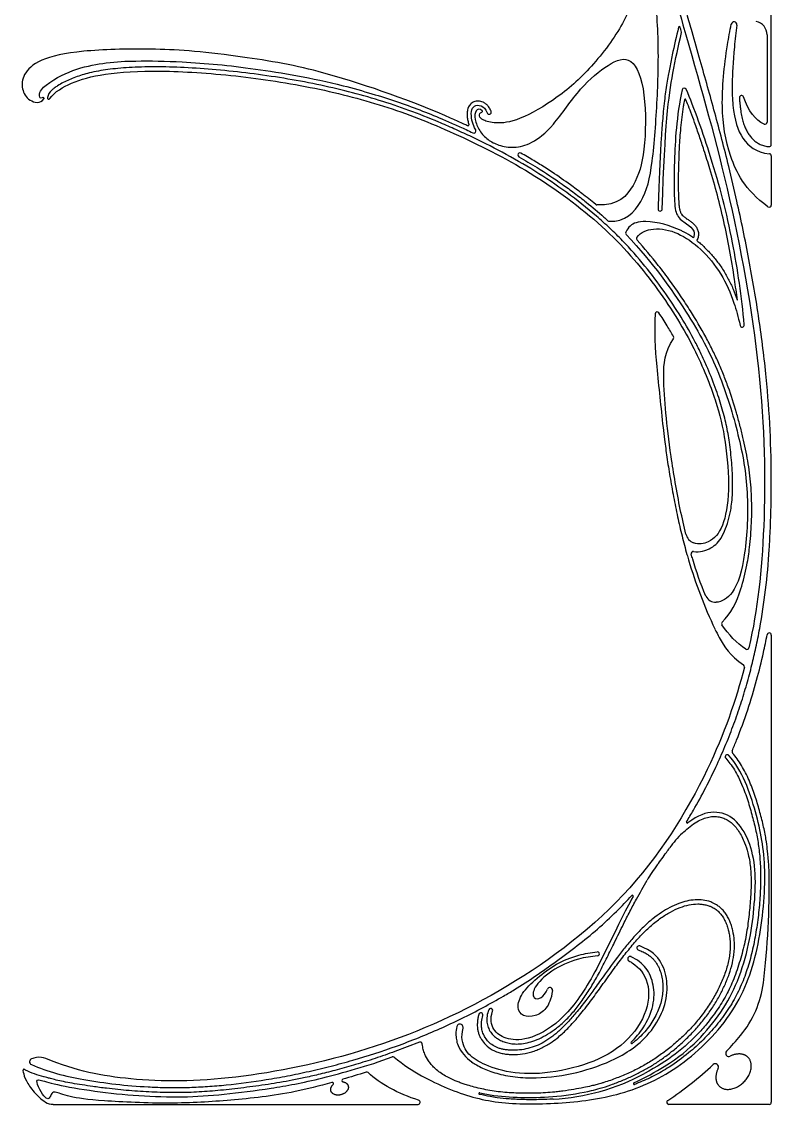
# Model space of a CAD drawing. Header units: millimetres. Extents: x -100 to 100, y -104 to 91.
# Drawn here: x -30.48 to -7.51, y 33.56 to 66.72 of the extents above; entities that cross this region are included whole.
import ezdxf

# ---------------------------------------------------------------- set-up
doc = ezdxf.new("R2010")
doc.units = ezdxf.units.MM
doc.header["$MEASUREMENT"] = 0
doc.layers.add('Layer 03', color=5, linetype='Continuous')

msp = doc.modelspace()

# ---------------------------------------------------------------- linework, layer by layer
at = {"layer": 'Layer 03'}
for p, q in [((-7.51, 62.959), (-7.51, 72.735)), ((-7.638, 66.317), (-7.638, 63.644)), ((-10.174, 64.329), (-10.197, 64.191)), ((-10.073, 64.204), (-10.124, 64.334)), ((-7.51, 62.613), (-7.51, 61.105)), ((-7.51, 47.933), (-7.51, 33.622)), ((-18.291, 35.463), (-19.043, 35.178)), ((-29.518, 33.557), (-18.334, 33.557)), ((-7.574, 33.557), (-10.65, 33.557))]:
    msp.add_line(p, q, dxfattribs=at)
for centre, radius, start, end in [((-8.651, 66.632), 0.0863, 352.3858, 168.7016), ((-8.061, 66.317), 0.423, 360, 78.5355), ((-10.327, 66.548), 0.0258, 15.8394, 166.2515), ((-10.284, 66.397), 0.0258, 346.4949, 15.8604), ((8.441, 64.347), 17.158, 172.3865, 174.6403), ((-29.161, 36.596), 29.636, 66.8555, 74.8055), ((-10.178, 64.626), 0.0645, 23.6547, 167.4802), ((-29.815, 64.372), 0.0258, 321.6798, 115.7744), ((-29.649, 64.392), 0.0409, 167.1739, 323.8272), ((-29.281, 64.308), 0.419, 132.0301, 167.1739), ((-10.148, 64.324), 0.0258, 21.5232, 170.5563), ((-8.422, 64.397), 0.0645, 19.2343, 183.3412), ((-16.382, 63.977), 0.0258, 278.0975, 48.1181), ((-16.155, 63.951), 0.0645, 200.3909, 20.3909), ((-16.802, 63.558), 0.0258, 245.1223, 17.679), ((-16.623, 63.375), 0.0645, 244.5844, 29.1811), ((-7.703, 63.644), 0.0645, 245.0087, 0), ((-15.214, 62.643), 0.0645, 60.3261, 240.3274), ((-7.574, 62.959), 0.0645, 263.1431, 360), ((-7.574, 62.613), 0.0645, 0, 84.7129), ((-12.85, 61.175), 0.0645, 230.3167, 267.4722), ((-7.574, 61.105), 0.0645, 233.855, 0), ((-10.915, 60.987), 0.0645, 178.1784, 358.1784), ((-12.471, 60.674), 0.0645, 227.6346, 266.9072), ((-11.5, 57.779), 2.825, 64.2863, 87.1126), ((-11.91, 60.251), 0.0645, 156.6111, 222.8579), ((-11.575, 60.075), 0.0645, 146.0808, 221.784), ((-11.007, 57.768), 0.0645, 33.5002, 177.1206), ((-8.405, 57.433), 0.0645, 191.651, 4.9629), ((-10.562, 57.05), 0.0645, 325.6331, 29.8998), ((141.706, 71.114), 153.457, 185.5939, 186.29382), ((-11.398, 52.183), 2.676, 333.0175, 347.2798), ((-9.759, 51.114), 0.378, 193.9064, 249.0897), ((-9.901, 50.43), 0.0645, 81.1691, 195.9728), ((3.959, 54.375), 14.604, 196.4735, 205.3607), ((-15.829, 51.582), 7.72, 343.1521, 348.7384), ((-9.215, 49.262), 0.325, 204.2577, 272.0846), ((-8.968, 48.285), 0.0645, 135.176, 214.7617), ((-7.574, 47.933), 0.0645, 360, 169.1434), ((-8.257, 47.557), 0.0645, 237.19, 347.6008), ((-8.397, 46.965), 0.0645, 345.694, 55.6626), ((-8.858, 44.204), 0.0645, 42.1253, 222.1247), ((-8.649, 44.357), 0.0645, 157.1206, 221.4492), ((-10.085, 42.199), 0.0258, 148.6473, 307.6283), ((-8.292, 39.791), 2.843, 133.1184, 145.2147), ((-7.543, 38.255), 4.352, 142.7345, 150.1253), ((-11.766, 39.939), 0.0258, 331.4211, 137.6067), ((-12.836, 38.165), 0.0616, 273.7255, 95.0165), ((-11.565, 38.348), 0.0645, 69.8353, 249.8353), ((-11.838, 38.015), 0.0731, 65.3886, 242.6936), ((-10.877, 37.678), 3.149, 320.2925, 352.7152), ((-14.296, 37.059), 0.0792, 353.2964, 160.0794), ((-16.108, 36.434), 0.0645, 339.5166, 159.5166), ((-16.41, 36.296), 0.0645, 344.6889, 164.6889), ((-17.052, 35.919), 0.0986, 346.0856, 167.4802), ((-18.269, 35.403), 0.0645, 6.0824, 110.7379), ((-15.992, 35.859), 1.221, 203.9273, 235.1187), ((-11.789, 35.444), 0.0258, 133.4228, 307.2045), ((-8.811, 35.118), 0.0971, 136.5764, 296.5293), ((-30.142, 34.863), 0.0957, 109.7012, 246.2138), ((-29.933, 34.492), 0.507, 67.2083, 99.8838), ((-19.107, 34.948), 0.0645, 51.1476, 110.1875), ((-14.878, 40.369), 6, 270, 294.2264), ((-28.899, 37.702), 3.418, 244.4501, 254.5909), ((-19.907, 34.481), 0.0645, 47.5155, 107.446), ((-14.545, 40.349), 6.641, 273.0244, 298.2749), ((-9.226, 34.704), 0.0976, 333.4707, 133.2373), ((-25.653, 51.306), 17.24, 260.2276, 266.8429), ((-20.961, 34.191), 0.0387, 312.3834, 105.7364), ((-20.628, 34.287), 0.0387, 106.4658, 259.8736), ((-11.712, 34.193), 0.0258, 114.1843, 290.4082), ((-16.448, 33.888), 0.0258, 77.3573, 256.4039), ((-29.518, 33.988), 0.43, 237.8489, 269.9999), ((-18.334, 33.622), 0.0645, 270, 73.0727), ((-10.65, 33.622), 0.0645, 123.5061, 270), ((-7.574, 33.622), 0.0645, 270, 0)]:
    msp.add_arc(centre, radius, start, end, dxfattribs=at)
for points, knots in [([(-12.475, 60.61), (-11.991, 60.584), (-11.402, 61.186), (-11.141, 62.285), (-10.99, 64.392), (-10.945, 66.235), (-11.116, 68.188), (-11.276, 68.845), (-11.495, 68.845), (-11.598, 67.969), (-11.906, 66.798), (-12.944, 65.363), (-14.039, 64.372), (-15.298, 63.654), (-15.984, 63.593), (-16.37, 63.707), (-16.466, 63.814), (-16.453, 63.941), (-16.378, 63.951)], [865.902495, 865.902495, 865.902495, 865.902495, 870.118887, 874.402447, 878.686007, 882.969568, 887.253128, 891.536688, 895.820248, 900.103809, 904.387369, 908.670929, 912.95449, 917.23805, 921.52161, 925.805171, 930.088731, 933.637416, 933.637416, 933.637416, 933.637416]), ([(-10.602, 68.004), (-10.473, 67.542), (-9.86, 65.361), (-8.815, 61.805), (-7.731, 55.928), (-7.665, 51.041), (-7.933, 48.731), (-8.194, 47.543)], [10218.896807, 10218.896807, 10218.896807, 10218.896807, 10222.21923, 10234.656303, 10247.093376, 10259.530448, 10271.933503, 10271.933503, 10271.933503, 10271.933503]), ([(-10.107, 42.212), (-10.036, 42.329), (-9.697, 42.901), (-9.288, 43.694), (-8.896, 44.589), (-8.655, 45.207), (-8.443, 45.818), (-8.26, 46.421), (-8.107, 46.997), (-7.975, 47.566), (-7.822, 48.328), (-7.672, 49.329), (-7.581, 50.359), (-7.537, 51.207), (-7.515, 51.883), (-7.497, 53.424), (-7.574, 55.048), (-7.762, 56.72), (-7.885, 57.618), (-8.03, 58.527), (-8.193, 59.436), (-8.371, 60.337), (-8.576, 61.289), (-8.858, 62.486), (-9.233, 63.92), (-9.619, 65.29), (-9.907, 66.299), (-10.125, 67.068), (-10.259, 67.543), (-10.341, 67.837)], [10114.812229, 10114.812229, 10114.812229, 10114.812229, 10116.399305, 10122.547362, 10125.178626, 10127.757386, 10130.261652, 10132.701389, 10135.085887, 10137.186182, 10139.495605, 10144.12817, 10148.955685, 10151.51087, 10153.999132, 10156.831775, 10169.434275, 10172.876046, 10176.402802, 10179.979974, 10183.572542, 10187.145103, 10190.661977, 10194.899128, 10201.448481, 10207.900654, 10211.452949, 10213.644912, 10217.196592, 10217.196592, 10217.196592, 10217.196592]), ([(-10.352, 66.555), (-10.421, 66.269), (-10.52, 65.842), (-10.619, 65.349), (-10.672, 65.061), (-10.727, 64.741), (-10.778, 64.374), (-10.828, 63.893), (-10.866, 63.434), (-10.9, 62.899), (-10.928, 62.342), (-10.956, 61.696), (-10.972, 61.235), (-10.979, 60.989)], [186.409823, 186.409823, 186.409823, 186.409823, 189.782111, 191.517211, 192.260374, 193.186148, 195.300532, 196.572798, 198.812538, 200.656863, 202.808471, 205.310844, 208.17753, 208.17753, 208.17753, 208.17753]), ([(-10.851, 60.985), (-10.767, 63.607), (-10.6, 64.871), (-10.355, 65.989), (-10.258, 66.391)], [208.962928, 208.962928, 208.962928, 208.962928, 216.113646, 220.3137, 220.3137, 220.3137, 220.3137]), ([(-7.612, 61.053), (-8.333, 61.58), (-8.845, 62.664), (-9.08, 64.038), (-8.939, 65.579), (-8.777, 66.438), (-8.735, 66.648)], [317.104512, 317.104512, 317.104512, 317.104512, 323.940755, 331.091473, 338.242191, 340.57967, 340.57967, 340.57967, 340.57967]), ([(-21.393, 65.196), (-22.174, 65.408), (-24.512, 65.786), (-26.536, 65.919), (-28.734, 65.85), (-29.999, 65.576), (-30.459, 65.097), (-30.49, 64.659), (-30.282, 64.281), (-29.913, 64.206), (-29.795, 64.356)], [805.507325, 805.507325, 805.507325, 805.507325, 809.314561, 815.103336, 820.892111, 826.680886, 832.469661, 838.258436, 844.047211, 849.580798, 849.580798, 849.580798, 849.580798]), ([(-8.641, 65.95), (-8.731, 64.997), (-8.704, 63.905), (-8.46, 63.129), (-7.986, 62.716), (-7.568, 62.678)], [292.454323, 292.454323, 292.454323, 292.454323, 297.414791, 304.020234, 310.336673, 310.336673, 310.336673, 310.336673]), ([(-29.826, 64.396), (-29.916, 64.352), (-29.975, 64.567), (-29.26, 65.219), (-27.995, 65.481), (-26.899, 65.533), (-25.308, 65.499), (-23.434, 65.319), (-21.288, 64.955), (-19.721, 64.514), (-18.994, 64.283), (-18.289, 64.028), (-17.705, 63.791), (-17.234, 63.586), (-16.916, 63.442), (-16.721, 63.35), (-16.651, 63.316)], [849.849743, 849.849743, 849.849743, 849.849743, 850.252476, 851.562259, 858.637012, 863.034086, 869.323594, 878.681419, 888.003169, 890.971, 893.915832, 896.873885, 899.692243, 901.244516, 902.843448, 903.751324, 903.751324, 903.751324, 903.751324]), ([(-16.365, 63.996), (-16.45, 64.072), (-16.591, 64.011), (-16.605, 63.74), (-16.467, 63.372), (-16.194, 63.093), (-15.882, 62.934), (-15.401, 62.837), (-14.857, 62.976), (-14.23, 63.45), (-13.351, 64.752), (-12.488, 65.45), (-11.771, 65.744), (-11.333, 64.615), (-11.37, 62.654), (-11.662, 61.709), (-12.19, 61.081), (-12.853, 61.11)], [933.864345, 933.864345, 933.864345, 933.864345, 936.721514, 940.033232, 943.34495, 946.656668, 949.968387, 953.280105, 956.591823, 959.903541, 963.215259, 966.526977, 969.838695, 973.150414, 976.462132, 979.77385, 983.049856, 983.049856, 983.049856, 983.049856]), ([(-29.616, 64.368), (-29.459, 64.582), (-28.962, 64.869), (-28.037, 65.145), (-26.328, 65.252), (-23.937, 65.098), (-21.45, 64.715), (-19.238, 64.136), (-17.148, 63.305), (-14.723, 62.069), (-12.463, 60.362), (-10.932, 58.526), (-9.8, 56.677), (-9.175, 55.055), (-8.899, 53.925), (-8.77, 52.296), (-8.974, 51.198), (-9.348, 50.772), (-9.736, 50.7), (-9.894, 50.761)], [10579.19603, 10579.19603, 10579.19603, 10579.19603, 10585.696988, 10592.606165, 10599.515343, 10606.42452, 10613.333698, 10620.242875, 10627.152053, 10634.06123, 10640.970407, 10647.879585, 10654.788762, 10661.69794, 10668.607117, 10675.516295, 10682.425472, 10689.33465, 10694.175366, 10694.175366, 10694.175366, 10694.175366]), ([(-8.787, 51.594), (-8.775, 51.648), (-8.748, 51.786), (-8.717, 52.016), (-8.697, 52.291), (-8.692, 52.587), (-8.701, 52.897), (-8.721, 53.214), (-8.752, 53.529), (-8.789, 53.826), (-8.834, 54.109), (-8.888, 54.379), (-8.953, 54.652), (-9.031, 54.929), (-9.123, 55.218), (-9.269, 55.641), (-9.446, 56.086), (-9.657, 56.549), (-9.908, 57.051), (-10.277, 57.695), (-10.792, 58.472), (-11.383, 59.259), (-11.947, 59.899), (-12.453, 60.4), (-13.014, 60.904), (-13.774, 61.503), (-14.742, 62.154), (-15.741, 62.725), (-16.575, 63.143), (-17.226, 63.442), (-17.843, 63.711), (-18.604, 64.012), (-19.525, 64.323), (-20.467, 64.587), (-21.443, 64.811), (-22.452, 64.996), (-23.48, 65.144), (-24.499, 65.253), (-25.472, 65.321), (-26.239, 65.343), (-26.8, 65.335), (-27.176, 65.319), (-27.52, 65.294), (-27.928, 65.248), (-28.296, 65.184), (-28.623, 65.095), (-28.829, 65.025), (-29.021, 64.948), (-29.205, 64.862), (-29.357, 64.775), (-29.475, 64.693), (-29.535, 64.643), (-29.561, 64.619)], [10467.991157, 10467.991157, 10467.991157, 10467.991157, 10468.638609, 10469.621435, 10470.690924, 10471.845238, 10473.060913, 10474.304653, 10475.541864, 10476.737251, 10477.784037, 10478.870096, 10479.945753, 10481.047652, 10482.21214, 10483.469217, 10486.258783, 10487.780339, 10489.379964, 10492.784012, 10496.411371, 10500.215715, 10504.224212, 10506.324428, 10508.4965, 10512.994421, 10517.566687, 10522.06091, 10526.365724, 10528.413812, 10530.389536, 10534.194464, 10537.925597, 10541.695717, 10545.565265, 10549.566083, 10553.62677, 10557.644152, 10561.481333, 10564.977587, 10566.555619, 10568.014147, 10569.351953, 10570.567924, 10572.789506, 10573.683002, 10574.51719, 10575.312488, 10576.093694, 10576.867949, 10577.352846, 10577.766741, 10577.766741, 10577.766741, 10577.766741]), ([(-10.241, 64.64), (-10.418, 63.842), (-10.503, 62.167), (-10.485, 61.226), (-10.439, 60.747), (-10.094, 60.536), (-9.864, 60.347), (-9.864, 60.175), (-9.898, 60.099)], [10376.238444, 10376.238444, 10376.238444, 10376.238444, 10379.368522, 10382.740776, 10386.11303, 10389.485284, 10392.857538, 10395.164758, 10395.164758, 10395.164758, 10395.164758]), ([(-8.341, 57.439), (-8.413, 58.276), (-8.698, 60.207), (-9.262, 62.342), (-9.873, 64.091), (-10.119, 64.652)], [10347.085253, 10347.085253, 10347.085253, 10347.085253, 10356.136656, 10366.870875, 10375.610886, 10375.610886, 10375.610886, 10375.610886]), ([(-8.487, 64.394), (-8.484, 64.348), (-8.478, 64.269), (-8.467, 64.153), (-8.451, 64.017), (-8.426, 63.856), (-8.387, 63.685), (-8.34, 63.539), (-8.283, 63.41), (-8.227, 63.314), (-8.179, 63.243), (-8.128, 63.177), (-8.059, 63.101), (-7.962, 63.024), (-7.847, 62.96), (-7.718, 62.917), (-7.627, 62.9), (-7.582, 62.895)], [1202.645773, 1202.645773, 1202.645773, 1202.645773, 1203.181075, 1203.563422, 1203.999977, 1204.779056, 1205.44997, 1206.037028, 1206.569842, 1207.081935, 1207.331592, 1207.573099, 1208.045659, 1208.516949, 1209.012948, 1209.569294, 1210.094143, 1210.094143, 1210.094143, 1210.094143]), ([(-16.095, 63.974), (-16.097, 63.98), (-16.114, 64.024), (-16.144, 64.082), (-16.19, 64.143), (-16.236, 64.192), (-16.287, 64.23), (-16.35, 64.262), (-16.411, 64.284), (-16.484, 64.295), (-16.577, 64.289), (-16.663, 64.255), (-16.731, 64.198), (-16.77, 64.147), (-16.8, 64.089), (-16.819, 64.028), (-16.829, 63.96), (-16.832, 63.892), (-16.828, 63.824), (-16.821, 63.758), (-16.807, 63.676), (-16.791, 63.612), (-16.778, 63.571), (-16.777, 63.566)], [910.792758, 910.792758, 910.792758, 910.792758, 910.870354, 911.340566, 911.55457, 911.756342, 912.123926, 912.28907, 912.574376, 912.868201, 913.151051, 913.651796, 913.914936, 914.176981, 914.400101, 914.661316, 914.926213, 915.190417, 915.453994, 915.71534, 915.96982, 916.419978, 916.475825, 916.475825, 916.475825, 916.475825]), ([(-16.567, 63.406), (-16.579, 63.429), (-16.632, 63.53), (-16.689, 63.697), (-16.718, 63.992), (-16.62, 64.159), (-16.42, 64.183), (-16.263, 64.055), (-16.216, 63.929)], [904.382246, 904.382246, 904.382246, 904.382246, 904.689031, 905.793624, 906.898216, 908.002808, 909.1074, 910.007347, 910.007347, 910.007347, 910.007347]), ([(-10.197, 64.191), (-10.2, 64.169), (-10.239, 63.929), (-10.293, 63.49), (-10.328, 62.981), (-10.344, 62.612), (-10.354, 62.31), (-10.361, 61.995), (-10.362, 61.681), (-10.358, 61.466), (-10.352, 61.324), (-10.346, 61.209), (-10.339, 61.099), (-10.325, 61.001), (-10.311, 60.941), (-10.298, 60.898), (-10.281, 60.862), (-10.255, 60.819), (-10.219, 60.78), (-10.166, 60.734), (-10.101, 60.686), (-10.018, 60.63), (-9.939, 60.571), (-9.879, 60.517), (-9.836, 60.469), (-9.804, 60.425), (-9.777, 60.376), (-9.756, 60.323), (-9.739, 60.245), (-9.742, 60.163), (-9.764, 60.083), (-9.781, 60.043), (-9.793, 60.019)], [286.627575, 286.627575, 286.627575, 286.627575, 286.891597, 289.450245, 291.781888, 292.823047, 293.752926, 295.298974, 296.491122, 297.413211, 297.801897, 298.151816, 298.747809, 299.091858, 299.293725, 299.46645, 299.616478, 299.756475, 300.05508, 300.224522, 300.581509, 300.989943, 301.387514, 301.726367, 301.93169, 302.141754, 302.35737, 302.579845, 302.808353, 303.279845, 303.52384, 303.77685, 303.77685, 303.77685, 303.77685]), ([(-8.55, 58.192), (-8.576, 58.406), (-8.647, 58.926), (-8.781, 59.73), (-8.956, 60.589), (-9.158, 61.411), (-9.367, 62.14), (-9.556, 62.741), (-9.712, 63.215), (-9.847, 63.601), (-9.967, 63.931), (-10.04, 64.121), (-10.073, 64.204)], [312.461441, 312.461441, 312.461441, 312.461441, 314.968168, 318.564113, 321.938583, 325.162452, 328.401383, 330.763082, 332.490749, 334.200732, 335.523577, 336.567581, 336.567581, 336.567581, 336.567581]), ([(-16.812, 63.535), (-16.85, 63.552), (-17.007, 63.624), (-17.24, 63.729), (-17.436, 63.814), (-17.512, 63.847)], [786.593929, 786.593929, 786.593929, 786.593929, 787.078383, 788.597492, 789.565147, 789.565147, 789.565147, 789.565147]), ([(-12.891, 61.125), (-13.035, 61.244), (-13.288, 61.446), (-13.73, 61.775), (-14.159, 62.072), (-14.598, 62.354), (-14.918, 62.547), (-15.113, 62.66), (-15.182, 62.699)], [983.211977, 983.211977, 983.211977, 983.211977, 985.274916, 986.992978, 989.633855, 991.369665, 993.07562, 993.999397, 993.999397, 993.999397, 993.999397]), ([(-15.246, 62.587), (-15.058, 62.48), (-14.605, 62.211), (-14.038, 61.836), (-13.54, 61.475), (-13.111, 61.143), (-12.771, 60.858), (-12.555, 60.664), (-12.515, 60.627)], [852.672693, 852.672693, 852.672693, 852.672693, 855.189389, 858.790355, 860.578373, 862.350897, 865.091449, 865.731136, 865.731136, 865.731136, 865.731136]), ([(-11.358, 60.601), (-11.468, 60.606), (-11.731, 60.574), (-11.901, 60.435), (-11.969, 60.277)], [10401.23394, 10401.23394, 10401.23394, 10401.23394, 10402.482096, 10404.537159, 10404.537159, 10404.537159, 10404.537159]), ([(-11.629, 60.111), (-11.514, 60.282), (-11.065, 60.439), (-10.372, 60.284), (-9.664, 59.795), (-9.017, 59.01), (-8.679, 58.223), (-8.522, 57.68), (-8.468, 57.42)], [10326.453045, 10326.453045, 10326.453045, 10326.453045, 10329.278968, 10332.938612, 10336.598256, 10340.2579, 10343.917545, 10346.329037, 10346.329037, 10346.329037, 10346.329037]), ([(-11.957, 60.207), (-11.106, 59.29), (-10.02, 57.765), (-9.072, 55.989), (-8.484, 54.019), (-8.184, 52.367), (-8.285, 50.308), (-8.602, 49.211), (-9.019, 48.945), (-9.203, 48.938)], [10404.826215, 10404.826215, 10404.826215, 10404.826215, 10412.098892, 10419.450219, 10426.801545, 10434.152872, 10441.504198, 10448.855524, 10453.997487, 10453.997487, 10453.997487, 10453.997487]), ([(-9.898, 60.099), (-9.906, 60.105), (-9.998, 60.17), (-10.122, 60.248), (-10.243, 60.309), (-10.274, 60.325)], [10395.164758, 10395.164758, 10395.164758, 10395.164758, 10395.289652, 10396.466859, 10396.870195, 10396.870195, 10396.870195, 10396.870195]), ([(-8.258, 50.074), (-8.24, 50.167), (-8.209, 50.347), (-8.17, 50.651), (-8.138, 50.99), (-8.115, 51.373), (-8.107, 51.764), (-8.112, 52.154), (-8.134, 52.535), (-8.173, 52.905), (-8.228, 53.268), (-8.297, 53.629), (-8.379, 53.994), (-8.472, 54.367), (-8.614, 54.883), (-8.78, 55.402), (-8.975, 55.919), (-9.138, 56.304), (-9.319, 56.687), (-9.593, 57.213), (-9.918, 57.759), (-10.286, 58.326), (-10.613, 58.792), (-11.05, 59.369), (-11.399, 59.781), (-11.623, 60.032)], [10283.935755, 10283.935755, 10283.935755, 10283.935755, 10285.030802, 10286.063981, 10287.496362, 10288.995631, 10290.52464, 10292.04648, 10293.526362, 10294.961071, 10296.374633, 10297.791211, 10299.234069, 10300.724998, 10302.266984, 10305.45072, 10307.066449, 10308.684078, 10310.317333, 10311.993336, 10315.581067, 10317.706815, 10319.852476, 10322.2008, 10326.122727, 10326.122727, 10326.122727, 10326.122727]), ([(-9.793, 60.019), (-9.752, 59.987), (-9.628, 59.883), (-9.428, 59.689), (-9.203, 59.429), (-9.032, 59.192), (-8.91, 58.994), (-8.798, 58.791), (-8.675, 58.53), (-8.591, 58.31), (-8.551, 58.197), (-8.55, 58.192)], [303.77685, 303.77685, 303.77685, 303.77685, 304.373984, 305.668744, 307.01179, 308.373523, 309.052122, 309.725202, 311.064146, 312.408917, 312.461441, 312.461441, 312.461441, 312.461441]), ([(-10.507, 57.082), (-10.57, 57.192), (-10.715, 57.436), (-10.867, 57.674), (-10.953, 57.803)], [9227.144478, 9227.144478, 9227.144478, 9227.144478, 9228.628501, 9230.434374, 9230.434374, 9230.434374, 9230.434374]), ([(-10.126, 51.023), (-10.187, 51.269), (-10.36, 52.038), (-10.606, 53.479), (-10.751, 54.753), (-10.83, 55.847), (-10.788, 56.606), (-10.509, 57.013)], [10695.58837, 10695.58837, 10695.58837, 10695.58837, 10698.39483, 10704.164712, 10709.934594, 10715.704476, 10721.184046, 10721.184046, 10721.184046, 10721.184046]), ([(-10.825, 54.291), (-10.812, 54.168), (-10.776, 53.864), (-10.708, 53.363), (-10.616, 52.779), (-10.508, 52.169), (-10.386, 51.563), (-10.25, 50.975), (-10.133, 50.535), (-10.062, 50.291), (-10.045, 50.233)], [9244.477703, 9244.477703, 9244.477703, 9244.477703, 9245.926899, 9248.029916, 9250.360321, 9252.807688, 9255.228615, 9257.55249, 9259.823325, 9260.517452, 9260.517452, 9260.517452, 9260.517452]), ([(-9.891, 50.494), (-9.708, 50.465), (-9.334, 50.57), (-9.102, 50.794), (-9.013, 50.969)], [10460.958382, 10460.958382, 10460.958382, 10460.958382, 10463.268823, 10465.408429, 10465.408429, 10465.408429, 10465.408429]), ([(-9.511, 49.129), (-9.682, 49.508), (-9.824, 49.934), (-9.948, 50.36), (-9.963, 50.412)], [10455.487221, 10455.487221, 10455.487221, 10455.487221, 10459.845905, 10460.457457, 10460.457457, 10460.457457, 10460.457457]), ([(-9.237, 48.119), (-9.195, 48.03), (-9.011, 47.671), (-8.784, 47.307), (-8.361, 47.018)], [9269.299604, 9269.299604, 9269.299604, 9269.299604, 9270.636012, 9274.830792, 9274.830792, 9274.830792, 9274.830792]), ([(-8.708, 44.382), (-8.662, 44.492), (-8.491, 44.909), (-8.229, 45.63), (-7.958, 46.527), (-7.769, 47.296), (-7.672, 47.762), (-7.637, 47.945)], [1056.211233, 1056.211233, 1056.211233, 1056.211233, 1057.608251, 1061.446583, 1065.128969, 1068.500497, 1070.662614, 1070.662614, 1070.662614, 1070.662614]), ([(-8.335, 46.949), (-8.592, 45.941), (-9.379, 43.665), (-11.803, 39.778), (-15.853, 36.833), (-19.865, 35.11), (-24.106, 34.249), (-27.105, 34.249), (-28.821, 34.576), (-29.736, 34.96)], [9275.136087, 9275.136087, 9275.136087, 9275.136087, 9285.550658, 9297.98773, 9310.424802, 9322.861874, 9335.298946, 9347.736017, 9358.948844, 9358.948844, 9358.948844, 9358.948844]), ([(-19.066, 34.999), (-18.505, 34.547), (-17.337, 33.959), (-15.946, 33.557), (-14.049, 33.557), (-12.099, 33.798), (-10.278, 34.627), (-8.538, 36.369), (-7.832, 38.401), (-7.628, 40.861), (-7.926, 42.432), (-8.393, 43.785), (-8.811, 44.247)], [9942.637551, 9942.637551, 9942.637551, 9942.637551, 9949.97239, 9957.844159, 9965.715927, 9973.587696, 9981.459464, 9989.331232, 9997.203001, 10005.074769, 10012.946537, 10020.654725, 10020.654725, 10020.654725, 10020.654725]), ([(-8.906, 44.161), (-8.861, 44.111), (-8.766, 43.994), (-8.637, 43.8), (-8.506, 43.561), (-8.357, 43.23), (-8.237, 42.886), (-8.141, 42.561), (-8.055, 42.249), (-7.964, 41.867), (-7.886, 41.4), (-7.842, 40.908), (-7.834, 40.375), (-7.86, 39.801), (-7.92, 39.204), (-8.014, 38.607), (-8.143, 38.028), (-8.316, 37.476), (-8.542, 36.949), (-8.831, 36.447), (-9.186, 35.974), (-9.591, 35.532), (-10.072, 35.096), (-10.578, 34.724), (-11.1, 34.424), (-11.462, 34.261), (-11.663, 34.183), (-11.703, 34.168)], [10021.440122, 10021.440122, 10021.440122, 10021.440122, 10022.22601, 10023.180657, 10024.158882, 10025.39097, 10027.398147, 10028.382931, 10029.33727, 10031.160486, 10032.955654, 10034.833398, 10036.900701, 10039.156775, 10041.512978, 10043.879222, 10046.176728, 10048.404445, 10050.604466, 10052.831097, 10055.131613, 10057.473719, 10059.795925, 10062.668538, 10064.765123, 10066.790808, 10067.280245, 10067.280245, 10067.280245, 10067.280245]), ([(-7.754, 37.278), (-7.616, 38.356), (-7.55, 39.791), (-7.587, 41.004), (-7.664, 41.663), (-7.755, 42.113), (-7.872, 42.564), (-8.009, 43.026), (-8.154, 43.412), (-8.296, 43.715), (-8.417, 43.935), (-8.55, 44.136), (-8.648, 44.259), (-8.697, 44.314)], [1154.761453, 1154.761453, 1154.761453, 1154.761453, 1199.490841, 1207.975232, 1209.760408, 1211.510765, 1213.308276, 1215.177866, 1217.118168, 1218.095001, 1219.068925, 1220.03701, 1220.896468, 1220.896468, 1220.896468, 1220.896468]), ([(-11.722, 34.216), (-11.374, 34.373), (-10.522, 34.852), (-9.743, 35.487), (-9.021, 36.386), (-8.526, 37.283), (-8.167, 38.495), (-8.029, 39.555), (-7.968, 40.654), (-8.13, 41.543), (-8.542, 42.286), (-9.157, 42.583), (-9.699, 42.449), (-10.029, 42.21), (-10.069, 42.178)], [10067.587814, 10067.587814, 10067.587814, 10067.587814, 10070.20752, 10074.579715, 10078.95191, 10083.324106, 10087.696301, 10092.068496, 10096.440692, 10100.812887, 10105.185082, 10109.557278, 10113.929473, 10114.534755, 10114.534755, 10114.534755, 10114.534755]), ([(-10.235, 41.867), (-10.175, 41.923), (-10.048, 42.035), (-9.853, 42.181), (-9.657, 42.289), (-9.475, 42.353), (-9.306, 42.38), (-9.148, 42.374), (-9, 42.34), (-8.862, 42.277), (-8.733, 42.188), (-8.614, 42.069), (-8.506, 41.924), (-8.409, 41.756), (-8.311, 41.537), (-8.21, 41.226), (-8.153, 40.892), (-8.13, 40.575), (-8.127, 40.319), (-8.135, 40.053), (-8.152, 39.782), (-8.176, 39.508), (-8.215, 39.14), (-8.271, 38.77), (-8.351, 38.394), (-8.45, 38.008), (-8.57, 37.629), (-8.713, 37.27), (-8.83, 37.02), (-8.959, 36.783), (-9.1, 36.553), (-9.255, 36.326), (-9.481, 36.025), (-9.795, 35.662), (-10.41, 35.091), (-11.012, 34.709), (-11.399, 34.501)], [9507.986649, 9507.986649, 9507.986649, 9507.986649, 9508.943766, 9509.953733, 9510.809802, 9511.543051, 9512.190986, 9512.792043, 9513.371568, 9513.949957, 9514.549189, 9515.19249, 9515.894309, 9516.648309, 9517.441956, 9518.68916, 9520.439205, 9521.376856, 9522.375005, 9523.415385, 9524.473345, 9525.539421, 9526.609085, 9528.773642, 9529.899875, 9531.072811, 9533.409066, 9534.513286, 9535.575282, 9536.612262, 9537.6508, 9538.714791, 9539.806563, 9542.028594, 9546.703741, 9551.011501, 9551.011501, 9551.011501, 9551.011501]), ([(-11.006, 40.891), (-10.91, 41.018), (-10.782, 41.192), (-10.658, 41.368), (-10.627, 41.413)], [9503.155062, 9503.155062, 9503.155062, 9503.155062, 9505.014819, 9505.659631, 9505.659631, 9505.659631, 9505.659631]), ([(-16.168, 36.457), (-16.192, 36.392), (-16.227, 36.266), (-16.231, 36.08), (-16.191, 35.912), (-16.116, 35.771), (-16.017, 35.655), (-15.902, 35.565), (-15.77, 35.496), (-15.62, 35.444), (-15.451, 35.41), (-15.258, 35.401), (-15.042, 35.426), (-14.806, 35.491), (-14.552, 35.598), (-14.287, 35.748), (-14.062, 35.912), (-13.835, 36.109), (-13.61, 36.342), (-13.356, 36.659), (-13.116, 37.01), (-12.925, 37.33), (-12.734, 37.678), (-12.539, 38.059), (-12.297, 38.554), (-12.068, 39.025), (-11.845, 39.463), (-11.606, 39.913), (-11.427, 40.231), (-11.317, 40.423)], [9468.745994, 9468.745994, 9468.745994, 9468.745994, 9469.548176, 9470.254831, 9470.893314, 9471.539892, 9472.099796, 9472.657998, 9473.229545, 9473.830967, 9474.494239, 9475.234256, 9476.066049, 9477.011214, 9478.078291, 9479.262178, 9480.556864, 9481.305596, 9482.756081, 9484.320186, 9486.02606, 9487.69243, 9488.653622, 9490.648467, 9492.676634, 9495.05678, 9496.73537, 9498.399401, 9500.978575, 9500.978575, 9500.978575, 9500.978575]), ([(-26.603, 34.092), (-26.524, 34.088), (-26.276, 34.076), (-25.853, 34.068), (-25.326, 34.075), (-24.777, 34.102), (-23.993, 34.168), (-23.176, 34.277), (-22.331, 34.428), (-21.669, 34.566), (-20.999, 34.725), (-20.1, 34.969), (-19.206, 35.257), (-18.32, 35.595), (-17.656, 35.876), (-16.994, 36.185), (-16.344, 36.518), (-15.807, 36.818), (-15.042, 37.273), (-14.088, 37.934), (-13.023, 38.742), (-12.276, 39.437), (-11.936, 39.79), (-11.785, 39.956)], [9375.736338, 9375.736338, 9375.736338, 9375.736338, 9376.653422, 9378.618156, 9380.656533, 9382.782515, 9385.010308, 9389.811087, 9392.363951, 9394.992736, 9397.678085, 9400.368006, 9405.827685, 9408.595311, 9411.388937, 9414.218304, 9417.093434, 9419.881829, 9421.369523, 9427.444444, 9433.606702, 9436.685933, 9439.302404, 9439.302404, 9439.302404, 9439.302404]), ([(-16.443, 33.913), (-16.302, 33.882), (-15.833, 33.793), (-15.064, 33.758), (-14.069, 33.781), (-13.149, 33.94), (-12.768, 34.042), (-12.422, 34.153), (-12.083, 34.285), (-11.753, 34.428), (-11.439, 34.586), (-11.138, 34.76), (-10.846, 34.955), (-10.558, 35.172), (-10.274, 35.411), (-9.998, 35.674), (-9.735, 35.957), (-9.493, 36.258), (-9.275, 36.575), (-9.089, 36.892), (-8.929, 37.217), (-8.796, 37.544), (-8.697, 37.885), (-8.649, 38.171), (-8.637, 38.397), (-8.643, 38.617), (-8.674, 38.83), (-8.73, 39.033), (-8.782, 39.173), (-8.846, 39.303), (-8.922, 39.422), (-9.009, 39.526), (-9.106, 39.615), (-9.223, 39.695), (-9.387, 39.772), (-9.601, 39.823), (-9.849, 39.829), (-10.101, 39.791), (-10.361, 39.711), (-10.624, 39.591), (-10.887, 39.433), (-11.147, 39.243), (-11.406, 39.016), (-11.662, 38.754), (-11.916, 38.461), (-12.255, 38.033), (-12.594, 37.564), (-12.934, 37.089), (-13.208, 36.717), (-13.47, 36.382), (-13.734, 36.08), (-13.942, 35.87), (-14.109, 35.723), (-14.268, 35.597), (-14.467, 35.465), (-14.714, 35.344), (-14.965, 35.263), (-15.22, 35.219), (-15.431, 35.21), (-15.595, 35.221), (-15.709, 35.238), (-15.815, 35.263), (-15.94, 35.307), (-16.075, 35.381), (-16.204, 35.498), (-16.283, 35.61), (-16.33, 35.704), (-16.358, 35.776), (-16.377, 35.849), (-16.392, 35.954), (-16.389, 36.1), (-16.365, 36.217), (-16.348, 36.279)], [9571.478578, 9571.478578, 9571.478578, 9571.478578, 9573.067702, 9576.581692, 9580.155369, 9584.062219, 9585.451955, 9586.869054, 9588.290156, 9589.691901, 9591.04731, 9592.382605, 9593.736071, 9595.127667, 9596.572467, 9598.054807, 9599.556428, 9601.059989, 9602.551243, 9604.022045, 9605.340642, 9606.753481, 9608.129111, 9609.462192, 9610.114414, 9610.762181, 9612.016684, 9612.618558, 9613.200823, 9613.762417, 9614.299879, 9614.836165, 9615.336684, 9615.823395, 9616.489673, 9617.427394, 9618.375081, 9619.353899, 9620.38073, 9621.541741, 9622.704043, 9623.947244, 9625.279133, 9626.704674, 9628.214243, 9629.781534, 9633.058368, 9634.945566, 9636.566836, 9638.433645, 9639.887089, 9641.236511, 9641.868157, 9642.469937, 9643.597005, 9644.645871, 9645.655095, 9646.659651, 9647.642557, 9648.112904, 9648.562288, 9648.985866, 9649.379703, 9650.099241, 9650.762093, 9651.38876, 9651.690853, 9651.986704, 9652.278904, 9652.575739, 9653.216448, 9653.962659, 9653.962659, 9653.962659, 9653.962659]), ([(-11.743, 39.926), (-11.867, 39.698), (-12.273, 38.929), (-13.025, 37.287), (-13.974, 36.027), (-15.021, 35.482), (-15.682, 35.556), (-16.058, 35.818), (-16.137, 36.172), (-16.048, 36.412)], [9439.592453, 9439.592453, 9439.592453, 9439.592453, 9441.727423, 9446.099618, 9450.471814, 9454.844009, 9459.216205, 9463.588401, 9467.960595, 9467.960595, 9467.960595, 9467.960595]), ([(-16.472, 36.313), (-16.483, 36.273), (-16.501, 36.194), (-16.517, 36.076), (-16.52, 35.973), (-16.512, 35.874), (-16.494, 35.78), (-16.461, 35.68), (-16.402, 35.555), (-16.298, 35.405), (-16.154, 35.28), (-16.022, 35.205), (-15.913, 35.159), (-15.793, 35.123), (-15.65, 35.097), (-15.455, 35.08), (-15.198, 35.089), (-14.942, 35.137), (-14.735, 35.203), (-14.527, 35.288), (-14.302, 35.414), (-14.086, 35.573), (-13.873, 35.756), (-13.627, 36.003), (-13.324, 36.356), (-13.012, 36.762), (-12.686, 37.213), (-12.375, 37.649), (-12.067, 38.063), (-11.778, 38.425), (-11.49, 38.752), (-11.198, 39.034), (-10.905, 39.266), (-10.61, 39.453), (-10.32, 39.59), (-10.037, 39.675), (-9.811, 39.7), (-9.637, 39.691), (-9.515, 39.67), (-9.409, 39.638), (-9.304, 39.591), (-9.203, 39.528), (-9.101, 39.437), (-9.013, 39.328), (-8.937, 39.201), (-8.874, 39.057), (-8.829, 38.915), (-8.795, 38.764), (-8.772, 38.596), (-8.764, 38.397), (-8.778, 38.194), (-8.809, 37.997), (-8.869, 37.741), (-8.956, 37.488), (-9.062, 37.242), (-9.18, 36.997), (-9.352, 36.692), (-9.595, 36.334), (-9.873, 35.993), (-10.177, 35.676), (-10.496, 35.388), (-10.823, 35.129), (-11.156, 34.899), (-11.501, 34.697), (-11.863, 34.519), (-12.179, 34.387), (-12.439, 34.292), (-12.601, 34.238), (-12.725, 34.2), (-12.808, 34.176), (-12.882, 34.156), (-12.954, 34.138), (-13.078, 34.11), (-13.28, 34.067), (-13.569, 34.013), (-13.839, 33.971), (-14.057, 33.943), (-14.26, 33.922), (-14.502, 33.905), (-14.785, 33.897), (-15.152, 33.897), (-15.515, 33.908), (-15.871, 33.942), (-16.129, 33.98), (-16.374, 34.029), (-16.603, 34.083), (-16.795, 34.137), (-16.951, 34.186), (-17.078, 34.232), (-17.214, 34.287), (-17.367, 34.356), (-17.533, 34.446), (-17.691, 34.552), (-17.824, 34.664), (-17.931, 34.777), (-18.035, 34.914), (-18.12, 35.07), (-18.178, 35.243), (-18.197, 35.347), (-18.204, 35.41)], [9654.748057, 9654.748057, 9654.748057, 9654.748057, 9655.224833, 9655.695716, 9656.127138, 9656.431121, 9656.839082, 9657.245752, 9657.654824, 9658.445461, 9659.359778, 9659.847509, 9660.205313, 9660.739243, 9661.300731, 9661.887745, 9663.024514, 9664.27908, 9664.909406, 9665.55087, 9666.889903, 9667.905297, 9668.662515, 9670.159132, 9671.9558, 9674.07734, 9676.113827, 9678.420995, 9680.315981, 9682.113231, 9683.813191, 9685.38518, 9686.829493, 9688.155222, 9689.441432, 9690.551869, 9691.585013, 9692.080552, 9692.56716, 9693.026306, 9693.363447, 9693.905306, 9694.407777, 9694.95521, 9695.524386, 9696.132621, 9696.773463, 9697.25234, 9697.938014, 9698.741269, 9699.564444, 9700.303706, 9701.059224, 9702.623985, 9703.417825, 9704.167472, 9705.792679, 9707.486179, 9709.19746, 9710.907339, 9712.586126, 9714.203382, 9715.759863, 9717.287442, 9718.845533, 9720.455555, 9721.267334, 9722.069617, 9722.443648, 9722.775701, 9723.066344, 9723.344437, 9723.636778, 9724.544956, 9725.748451, 9727.060494, 9727.717033, 9728.310568, 9729.438301, 9730.53208, 9731.608846, 9733.705965, 9734.757295, 9735.767481, 9736.73458, 9737.668635, 9738.503986, 9739.049898, 9739.571007, 9740.079369, 9740.759168, 9741.51522, 9742.276192, 9742.975739, 9743.527948, 9744.086476, 9744.982467, 9745.577495, 9746.204171, 9746.204171, 9746.204171, 9746.204171]), ([(-14.217, 37.05), (-14.25, 36.77), (-14.407, 36.452), (-14.736, 36.242), (-15.141, 36.236), (-15.318, 36.502), (-15.188, 36.946), (-14.703, 37.428), (-14.106, 37.877), (-13.502, 38.122), (-13.034, 38.209), (-12.841, 38.226)], [212.13885, 212.13885, 212.13885, 212.13885, 214.550856, 217.165097, 219.779338, 222.393578, 225.007819, 227.62206, 230.2363, 232.850541, 234.684757, 234.684757, 234.684757, 234.684757]), ([(-12.416, 34.898), (-12.183, 35.003), (-11.706, 35.274), (-11.155, 35.793), (-10.751, 36.531), (-10.663, 37.255), (-10.835, 37.922), (-11.174, 38.273), (-11.543, 38.409)], [626.144729, 626.144729, 626.144729, 626.144729, 628.882081, 632.221019, 635.559958, 638.898896, 642.237835, 645.576773, 645.576773, 645.576773, 645.576773]), ([(-11.587, 38.288), (-11.537, 38.269), (-11.445, 38.231), (-11.322, 38.166), (-11.223, 38.097), (-11.142, 38.025), (-11.076, 37.949), (-11.029, 37.879), (-10.987, 37.807), (-10.935, 37.703), (-10.881, 37.55), (-10.849, 37.39), (-10.832, 37.23), (-10.829, 37.066), (-10.849, 36.864), (-10.896, 36.651), (-10.972, 36.436), (-11.074, 36.224), (-11.199, 36.018), (-11.344, 35.825), (-11.508, 35.647), (-11.655, 35.516), (-11.746, 35.445), (-11.773, 35.424)], [646.362171, 646.362171, 646.362171, 646.362171, 646.984183, 647.516806, 647.978804, 648.390633, 648.773152, 649.145241, 649.369538, 649.743149, 650.491713, 651.253479, 651.641924, 652.353388, 653.163605, 654.003389, 654.883496, 655.803128, 656.742064, 657.6787, 658.610906, 659.558114, 659.957961, 659.957961, 659.957961, 659.957961]), ([(-11.872, 37.95), (-11.836, 37.932), (-11.588, 37.787), (-11.212, 37.338), (-11.285, 36.305), (-12.063, 35.281), (-13.216, 34.725), (-14.663, 34.439), (-15.807, 34.561), (-16.548, 34.883), (-16.917, 35.193), (-17.026, 35.614), (-16.956, 35.896)], [572.6298, 572.6298, 572.6298, 572.6298, 573.161803, 576.471973, 579.782142, 583.092312, 586.402481, 589.712651, 593.02282, 596.33299, 599.643159, 602.671836, 602.671836, 602.671836, 602.671836]), ([(-12.832, 38.103), (-13.024, 38.091), (-13.541, 38.008), (-14.282, 37.667), (-14.841, 37.108), (-14.81, 36.764), (-14.582, 36.791), (-14.417, 36.958), (-14.37, 37.086)], [235.440817, 235.440817, 235.440817, 235.440817, 237.52961, 240.83978, 244.149949, 247.460119, 250.770288, 253.632346, 253.632346, 253.632346, 253.632346]), ([(-11.806, 35.463), (-11.66, 35.602), (-11.373, 35.948), (-11.089, 36.593), (-11.095, 37.229), (-11.304, 37.741), (-11.618, 37.994), (-11.808, 38.081)], [660.261267, 660.261267, 660.261267, 660.261267, 662.133005, 664.747245, 667.361486, 669.975726, 672.395188, 672.395188, 672.395188, 672.395188]), ([(-17.148, 35.941), (-17.184, 35.78), (-17.169, 35.579), (-17.137, 35.428), (-17.108, 35.364)], [603.882147, 603.882147, 603.882147, 603.882147, 605.451583, 606.352564, 606.352564, 606.352564, 606.352564]), ([(-19.043, 35.178), (-19.243, 35.103), (-19.642, 34.962), (-20.233, 34.777), (-20.796, 34.618), (-21.311, 34.487), (-21.77, 34.38), (-22.18, 34.296), (-22.561, 34.227), (-23.055, 34.149), (-23.545, 34.082), (-24.031, 34.024), (-24.487, 33.976), (-24.929, 33.94), (-25.406, 33.919), (-25.89, 33.912), (-26.499, 33.929), (-27.186, 33.974), (-27.79, 34.035), (-28.27, 34.098), (-28.622, 34.151), (-28.921, 34.201), (-29.186, 34.251), (-29.409, 34.298), (-29.578, 34.341), (-29.697, 34.375), (-29.767, 34.395), (-29.8, 34.404), (-29.807, 34.406)], [9749.77766, 9749.77766, 9749.77766, 9749.77766, 9752.267321, 9754.695132, 9756.982508, 9759.064018, 9760.873899, 9762.465265, 9763.937669, 9765.375302, 9768.276624, 9769.693898, 9771.062709, 9773.612326, 9774.850302, 9776.615437, 9779.244077, 9781.935253, 9784.621143, 9786.293902, 9787.571067, 9788.760033, 9789.820003, 9790.707529, 9791.406174, 9791.84701, 9792.154487, 9792.246617, 9792.246617, 9792.246617, 9792.246617]), ([(-20.972, 34.228), (-21.362, 34.118), (-22.46, 33.841), (-24.108, 33.674), (-25.855, 33.557), (-28.177, 33.661), (-29.074, 33.789), (-29.513, 33.981), (-29.57, 33.861), (-29.638, 33.733), (-29.705, 33.714), (-29.89, 33.907), (-30.048, 34.28), (-29.973, 34.336), (-29.513, 34.17), (-27.84, 33.879), (-25.931, 33.739), (-24.321, 33.852), (-22.818, 34.043), (-21.462, 34.291), (-19.879, 34.733), (-19.129, 35.009)], [9859.861393, 9859.861393, 9859.861393, 9859.861393, 9862.038333, 9866.279171, 9870.520009, 9874.760848, 9879.001686, 9883.242524, 9887.483362, 9891.7242, 9895.965039, 9900.205877, 9904.446715, 9908.687553, 9912.928391, 9917.16923, 9925.650906, 9929.891744, 9934.132582, 9938.373421, 9942.379941, 9942.379941, 9942.379941, 9942.379941]), ([(-16.691, 34.858), (-16.643, 34.824), (-16.473, 34.72), (-16.216, 34.602), (-15.917, 34.504), (-15.547, 34.414), (-15.196, 34.375), (-14.934, 34.369), (-14.878, 34.369)], [608.929177, 608.929177, 608.929177, 608.929177, 609.60698, 611.245744, 612.205051, 613.261765, 615.667151, 616.309274, 616.309274, 616.309274, 616.309274]), ([(-30.374, 34.618), (-30.381, 34.622), (-30.445, 34.649), (-30.445, 34.573), (-30.36, 34.282), (-30.138, 33.967), (-29.904, 33.722), (-29.747, 33.623)], [9794.592075, 9794.592075, 9794.592075, 9794.592075, 9794.777107, 9796.250694, 9797.724281, 9799.197867, 9800.395992, 9800.395992, 9800.395992, 9800.395992]), ([(-14.195, 33.718), (-14.323, 33.711), (-14.615, 33.699), (-15.063, 33.697), (-15.508, 33.717), (-15.859, 33.752), (-16.165, 33.799), (-16.345, 33.837), (-16.454, 33.863)], [9562.357285, 9562.357285, 9562.357285, 9562.357285, 9563.853933, 9565.751435, 9567.567846, 9569.033633, 9569.856086, 9571.166083, 9571.166083, 9571.166083, 9571.166083])]:
    msp.add_open_spline(points, degree=3, knots=knots, dxfattribs=at)
for points in [[(-10.259, 66.404), (-10.273, 66.455), (-10.287, 66.505), (-10.302, 66.555)], [(-7.73, 63.586), (-7.992, 63.708), (-8.21, 63.984), (-8.361, 64.419)], [(-11.071, 57.771), (-11.097, 57.263), (-11.072, 56.691), (-11.02, 56.156)], [(-9.013, 48.33), (-8.753, 48.592), (-8.566, 48.931), (-8.441, 49.345)], [(-8.292, 47.503), (-8.572, 47.683), (-8.815, 47.952), (-9.021, 48.248)], [(-8.881, 35.185), (-8.734, 35.341), (-8.592, 35.501), (-8.455, 35.666)], [(-30.02, 34.992), (-30.081, 34.982), (-30.132, 34.968), (-30.174, 34.953)], [(-30.181, 34.775), (-29.696, 34.561), (-29.137, 34.412), (-28.579, 34.316)], [(-19.926, 34.542), (-20.172, 34.465), (-20.409, 34.392), (-20.639, 34.324)], [(-18.315, 33.684), (-18.948, 33.876), (-19.492, 34.188), (-19.864, 34.528)], [(-10.685, 33.676), (-10.183, 34.008), (-9.719, 34.375), (-9.293, 34.775)]]:
    msp.add_open_spline(points, degree=3, dxfattribs=at)
for points, weights, knots in [([(-9.139, 34.66), (-9.309, 34.32), (-9.107, 34.118), (-8.79, 33.801), (-8.349, 34.242), (-7.908, 34.683), (-8.225, 34.999), (-8.427, 35.201), (-8.767, 35.032)], [0.880290874245, 0.790978524833, 1, 0.707106781187, 1, 0.707106781187, 1, 0.790978597361, 0.880290812264], [1141.277468, 1141.277468, 1141.277468, 1142.398458, 1142.398458, 1143.969254, 1143.969254, 1145.540051, 1145.540051, 1146.66104, 1146.66104, 1146.66104]), ([(-20.635, 34.249), (-20.503, 34.225), (-20.474, 34.124), (-20.419, 33.932), (-20.684, 33.856), (-20.95, 33.779), (-21.005, 33.971), (-21.034, 34.072), (-20.935, 34.162)], [0.861077789334, 0.820358169801, 1, 0.707106781187, 1, 0.707106781187, 1, 0.820934675654, 0.860818704339], [9854.394564, 9854.394564, 9854.394564, 9855.357989, 9855.357989, 9856.928786, 9856.928786, 9858.499582, 9858.499582, 9859.459916, 9859.459916, 9859.459916])]:
    msp.add_rational_spline(points, weights, degree=2, knots=knots, dxfattribs=at)

doc.saveas('drawing.dxf')
